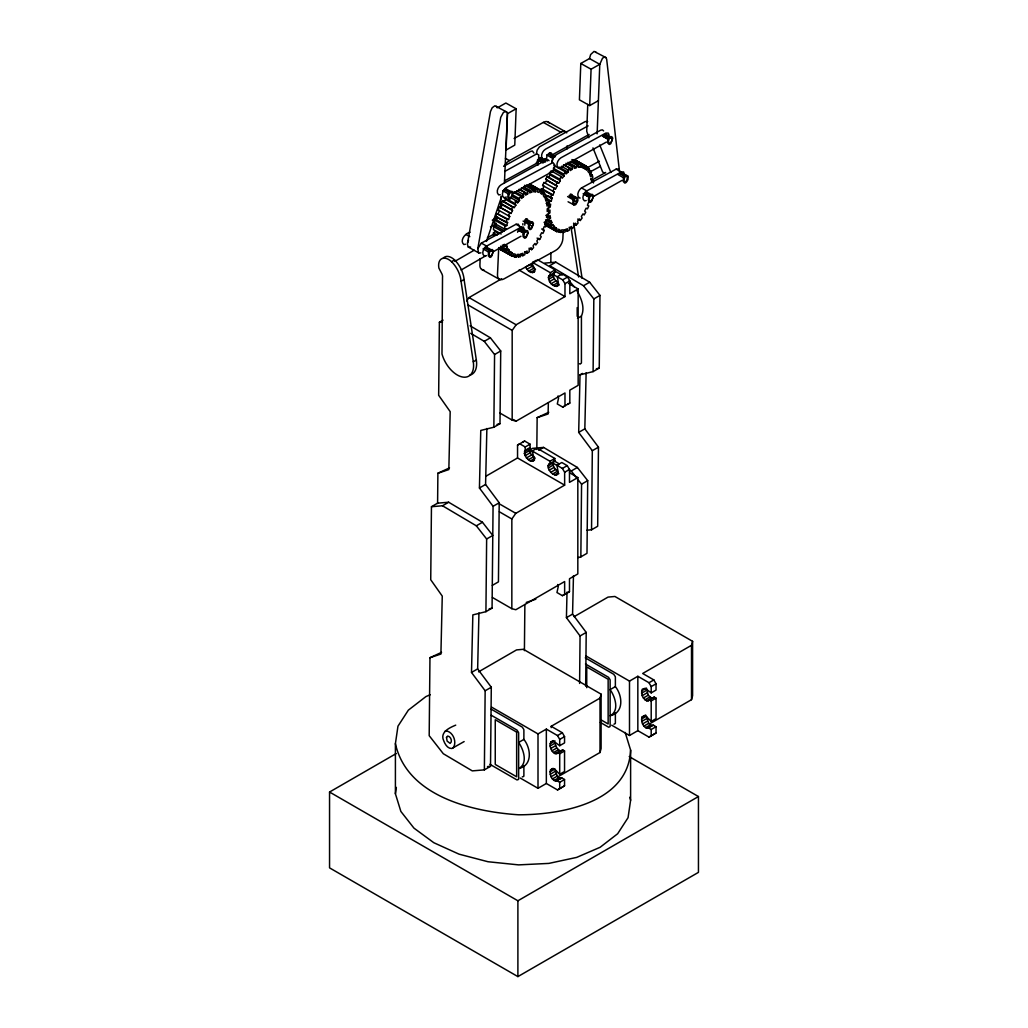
<?xml version="1.0" encoding="UTF-8"?>
<svg xmlns="http://www.w3.org/2000/svg" width="1028" height="1028" viewBox="0 0 1028 1028"><rect width="100%" height="100%" fill="white"/><g stroke="black" fill="none" stroke-linecap="round" stroke-linejoin="round"><path stroke-width="1.5" d="M536.41 154.097L537.117 150.152L539.43 146.888L585.253 121.561L587.669 121.587M551.83 162.732L553.18 157.515L555.762 154.945L600.673 130.183L602.395 129.849L603.603 130.903M550.841 262.526L550.905 252.939M441.577 652.33L429.961 657.714L429.19 735.675L443.312 753.73L472.276 770.884L484.368 769.869L490.51 766.323L491.294 687.231L477.647 668.907L478.945 612.958M484.368 769.869L485.152 690.777L471.505 672.453L472.841 614.898L485.923 611.673L486.642 538.993L492.785 535.447L482.466 522.263L448.658 502.229L437.594 503.167L431.452 506.714L430.732 579.741L442.258 596.111L440.909 654.039L429.961 657.714M437.594 503.489L437.889 473.253L449.506 467.868M443.068 320.132L439.38 322.252L438.66 395.279L450.187 411.65L448.838 469.578L437.889 473.253M485.923 611.673L492.065 608.126L493.067 506.316L479.433 488.004L480.77 430.436L493.851 427.224L499.993 423.677L500.713 350.985L490.395 337.801L470.104 325.786M493.851 427.224L494.571 354.531L484.252 341.347L470.734 333.342M486.874 428.496L485.576 484.458L499.21 502.769L498.439 581.861L492.296 585.407M524.409 650.647L524.871 604.503M536.822 449.467L537.143 417.651L548.759 412.267M579.599 683.427L580.062 635.972L566.428 617.661L567.019 592.077M577.942 557.6L580.846 556.88L581.565 484.188L571.247 471.004L568.548 469.398M585.677 686.203L586.204 632.426L572.57 614.114L573.457 575.744M528.829 450.495L532.517 448.362L543.581 447.424L577.389 467.457L587.708 480.641L586.988 553.334L580.846 556.88M587.014 530.178L591.537 529.805L592.321 450.701L578.687 432.39L580.023 374.834L582.478 373.421M593.105 371.609L593.824 298.93L583.506 285.745L549.697 265.712L555.84 262.166L589.648 282.199L599.966 295.383L599.247 368.063L593.105 371.609L580.023 374.834M586.127 372.881L584.829 428.843L598.463 447.154L597.679 526.259L591.537 529.805M520.219 778.029L538.004 788.296L546.343 783.49L557.51 789.941L564.552 785.803L564.552 779.52L561.995 778.055L555.698 781.177C551.329 779.751 549.17 774.097 550.533 769.895L553.077 768.469L554.76 769.227L559.707 774.264L564.552 771.463L564.552 750.954L562.714 749.9L556.675 753.64L555.12 753.614C551.124 751.635 548.888 746.084 550.815 741.985L553.591 741.162L559.707 745.698L564.552 742.897L564.552 736.626L562.355 732.758L551.188 726.308L551.188 727.644M611.711 725.203L629.496 735.483L637.835 730.664L649.002 737.115L656.044 732.977L656.044 726.706L653.487 725.228L647.19 728.351C642.821 726.924 640.662 721.27 642.025 717.069L644.569 715.642L646.252 716.4L651.199 721.438L656.044 718.636L656.044 698.14L654.206 697.074L648.167 700.813L646.612 700.788C642.616 698.809 640.38 693.257 642.307 689.158L645.083 688.336L651.199 692.872L656.044 690.071L656.044 683.8L653.847 679.932L642.68 673.481L691.51 645.288L692.589 641.331L614.898 596.471L608.036 597.101L574.125 616.671M653.011 698.012L651.456 697.986L648.231 695.211L646.471 688.079L641.626 690.88M548.348 403.015L548.091 413.963L537.143 417.651M558.872 473.574L556.456 474.975C551.843 475.077 548.155 470.246 548.078 465.877L548.682 464.36L554.812 460.814L554.812 458.462L537.066 448.208L532.221 451.009L534.367 459.477L533.583 460.801L530.294 460.981L526.464 457.948L524.357 453.528L525.231 450.328L530.075 447.527L530.075 444.173L524.653 441.038L522.391 442.271M530.294 460.981L535.138 458.18L529.921 452.962L529.202 450.739L530.075 447.527M516.146 108.775L514.771 145.115L506.072 150.037L507.446 113.684L516.146 108.775L505.866 103.018L498.413 107.233M619.524 171.689L606.661 59.187L605.839 57.529L594.055 51.4L590.65 54.548L589.494 58.557L580.794 63.479L579.419 99.819L589.699 105.576L598.399 100.654M587.759 104.381L586.731 131.25L588.864 137.752M589.699 105.576L591.074 69.223L599.774 64.314L602.536 58.172L604.336 57.157L605.839 57.529M597.139 133.846L599.774 64.314L589.494 58.557M480.192 258.555L479.896 264.954A9.869 5.5 -57.9 0 0 482.338 269.709M498.721 247.581L497.475 274.797A9.869 5.5 -57.9 0 0 504.08 278.845L555.544 250.498A9.727 5.41 -57.9 0 0 562.856 238.779L563.138 232.379M500.533 207.54L501.047 196.335M504.427 183.061L507.459 113.633L506.65 111.949L494.866 105.794L492.206 107.734L490.459 111.577L467.38 244.137L468.241 247.016L479.202 253.158L480.911 252.849M566.916 149.111L567.07 145.912M504.414 230.94L495.419 225.903L493.697 226.738L493.466 229.655L501.176 233.973M520.207 254.302L522.777 255.741L522.969 253.261L520.965 253.955L520.438 256.55L518.485 256.949L515.915 255.509M519.037 189.28L525.462 192.878L525.616 195.153L527.66 193.881L527.852 191.401L529.895 190.424L529.703 192.891L531.707 192.197L532.234 189.615L534.187 189.216L533.66 191.799L535.549 191.709L536.385 189.101L538.184 189.306L537.336 191.915L539.032 192.416L540.15 189.897L541.717 190.694L540.599 193.225L542.026 194.305L543.388 191.966L533.108 186.209L534.393 187.571M548.245 210.894L548.477 207.977L550.211 207.142L550.635 204.135L548.978 204.482L546.408 203.043M548.926 210.753L548.695 213.67L546.973 214.505L546.536 217.499L548.207 217.165L547.577 220.223L545.919 220.557L545.11 223.641L546.626 223.808L545.637 226.88L544.108 226.713L542.951 229.745L544.275 230.426L542.951 233.395L541.627 232.713L540.15 235.605L541.242 236.761L539.636 239.524L537.066 238.085M564.719 229.784L567.289 231.223L567.482 228.743L565.477 229.437L564.95 232.032L562.997 232.431L560.427 230.992M563.55 164.763L569.975 168.361L570.116 170.635L572.172 169.363L572.365 166.883L574.408 165.906L574.202 168.374L576.22 167.68L576.747 165.084L578.7 164.698L578.173 167.281L580.049 167.191L580.897 164.583L582.696 164.788L581.848 167.397L583.531 167.898L584.662 165.379L574.382 159.623L586.23 166.176L585.099 168.695L586.538 169.787L587.9 167.448L577.62 161.692M485.987 247.594L491.037 250.858L491.127 249.74L485.614 246.656C483.391 248.815 481.181 253.865 484.342 256.036L486.051 255.728M505.583 189.358L510.62 192.621L510.723 191.491L505.211 188.407M520.296 228.614L525.809 231.698L525.899 230.58L520.386 227.496M525.591 219.992L531.091 223.076L531.18 221.958L525.681 218.874L527.403 219.015M545.547 161.961L540.034 158.877L540.124 157.747L541.859 157.901L542.424 159.16M549.492 152.851L555.004 155.935L554.902 157.053L549.402 153.969L549.492 152.851L551.214 152.992L551.83 155.125M569.062 195.538L574.575 198.622L573.791 201.334A3.855 2.146 -57.9 0 0 573.701 202.76L574.716 203.891L576.297 202.85L577.132 198.969L570.09 195.474L570.18 194.356L577.787 198.108L577.903 200.691L576.027 204.238A2.994 1.67 -57.9 0 1 574.395 205.086L568.073 201.771M575.603 198.558L575.693 197.44M585.664 192.609L591.177 195.693L591.267 194.575L585.754 191.491C583.531 193.649 581.321 198.7 584.482 200.871L586.191 200.563M605.351 134.655L610.388 137.906L610.478 136.788L604.965 133.704M624.921 176.598L624.137 179.309A3.855 2.146 -57.9 0 0 624.047 180.735L625.05 181.866L626.643 180.825L627.478 176.944L620.437 173.449L620.526 172.331L628.121 176.096L627.967 179.669L626.373 182.213A2.994 1.67 -57.9 0 1 624.741 183.061L623.251 181.506A5.436 3.02 -57.9 0 1 623.379 179.437L623.456 177.613L624.921 176.598L619.409 173.514M625.949 176.533L626.039 175.415M527.994 222.729L527.274 220.493M572.506 198.211L571.774 195.962L570.039 196.978M506.65 111.949L505.146 111.551L503.347 112.54L500.739 117.333L477.827 248.57L478.521 252.772M527.21 222.254L527.12 220.403M541.666 161.126L541.306 158.916M571.722 197.736L571.619 195.885M495.419 225.903L495.856 222.896M625.165 732.437L630.614 750.119L630.614 800.221L628.057 817.684L617.661 833.734L600.134 847.278L576.669 857.403L548.862 863.404L518.613 864.882L487.992 861.734L459.066 854.165L433.816 842.716L413.963 828.131L400.869 811.439L395.407 793.757L395.407 743.655L397.964 726.192L408.36 710.142L425.9 696.598L430.295 694.697M395.407 793.757L396.345 787.397M577.196 316.316L577.196 307.59M630.614 750.119C628.262 803.189 560.556 814.78 518.613 814.793C472.225 811.696 407.127 796.43 395.407 743.655M515.85 205.189L505.57 199.432L504.774 197.839L515.054 203.595L515.85 205.189L514.129 207.797L502.756 200.884L501.15 203.647L511.43 209.404L512.522 210.56L511.044 213.438L499.441 207.001L498.117 209.982L509.721 216.42L508.564 219.452L496.755 213.528L495.766 216.6L507.575 222.523L506.753 225.607L496.473 219.851L494.815 220.185L494.198 223.243L504.478 229L506.136 228.653M504.478 229L505.095 225.942L506.753 225.607M518.485 256.949L519.011 254.353L517.135 254.456L516.287 257.064L514.488 256.859L504.208 251.102M548.978 204.482L549.607 201.424L551.265 201.09L552.075 198.006L548.22 195.847M562.997 232.431L563.524 229.835L561.635 229.938L560.8 232.546L552.576 228.743M496.473 219.851L497.295 216.767M557.973 776.77L600.018 752.496L600.018 698.115L601.097 694.157L523.406 649.298L516.544 649.914L478.573 671.849M600.018 752.496L601.097 748.525L601.097 694.157M649.465 723.943L691.51 699.67L692.589 695.712L692.589 641.331M524.871 222.755L524.794 225.158M538.569 159.803L538.762 154.958L536.732 153.892L504.671 171.47M467.547 242.814L468.55 240.141M477.827 248.57L481.361 243.122L516.005 224.284L518.305 224.22L519.114 225.749M550.815 156.95L550.931 154.38L549.402 153.969M523.239 234.602L523.766 233.15L517.804 229.694M552.563 159.224L552.344 159.957A5.436 3.02 -57.9 0 0 552.203 162.026M495.766 216.6L506.046 222.356L507.035 219.272L508.564 219.452M514.488 256.859L515.336 254.25L513.64 253.749L512.522 256.268L500.675 249.714L512.522 256.268M540.599 191.054L541.268 188.998L542.784 189.178L553.064 194.934L554.233 191.902L542.617 185.464L543.94 182.483L545.277 183.164L546.755 180.286L545.662 179.129L547.269 176.366L558.628 183.28L560.35 180.671L559.553 179.078L549.273 173.321L551.098 170.879L561.378 176.636L562.175 178.229L564.089 175.981L563.601 174.015L553.321 168.258L555.3 166.228L565.58 171.984L566.055 173.963L568.073 172.164L567.931 169.903L569.975 168.361M552.075 198.006L550.558 197.839L551.548 194.755L553.064 194.934M559.001 232.341L559.836 229.732L558.153 229.231L557.035 231.75L555.467 230.953L556.585 228.422L555.159 227.329L553.796 229.681L544.801 224.644M486.462 241.4L501.613 196.502M498.284 213.696L499.441 210.663L498.117 209.982M542.784 189.178L543.953 186.145L542.617 185.464M559.206 284.987L556.79 286.388C552.164 286.491 548.477 281.659 548.412 277.29L549.003 275.774L555.146 272.24L555.146 269.876L537.4 259.634M502.628 190.617L509.181 194.382L508.809 195.397A3.855 2.146 -57.9 0 0 508.719 196.823C510.453 200.871 514.771 191.773 510.62 192.621M518.639 230.876L519.333 230.657M484.496 247.838L490.009 250.922L488.544 251.937L488.467 253.762A5.436 3.02 -57.9 0 0 488.339 255.831L489.829 257.385A2.994 1.67 -57.9 0 0 491.448 256.537L493.427 251.14L492.361 249.586L491.127 249.74M524.55 220.056L530.062 223.14L528.61 224.155L528.533 225.98A5.436 3.02 -57.9 0 0 528.392 228.049L529.895 229.604A2.994 1.67 -57.9 0 0 531.515 228.756L533.481 223.359L532.427 221.804L531.18 221.958M602.395 135.902L608.358 139.358L607.818 140.81A5.436 3.02 -57.9 0 0 607.689 142.879L609.193 144.434A2.994 1.67 -57.9 0 0 610.812 143.586L612.778 138.189L611.724 136.634L610.478 136.788M583.184 193.688L589.134 197.132L588.607 198.597A5.436 3.02 -57.9 0 0 588.479 200.666L589.969 202.22A2.994 1.67 -57.9 0 0 591.601 201.372L593.567 195.975L592.501 194.421L591.267 194.575M499.441 207.001L509.721 212.757L508.397 215.739L509.721 216.42M510.955 255.471L512.072 252.939L510.646 251.86L509.284 254.199L499.004 248.442M500.764 207.682L502.242 204.803L501.15 203.647M554.233 191.902L552.897 191.221L554.233 188.24L555.557 188.921L557.035 186.042L545.662 179.129M579.484 363.758A3.2 1.85 60 0 0 580.229 364.041L581.424 363L581.424 316.071C585.189 307.783 581.257 298.184 576.978 290.808M511.43 209.404L513.036 206.641M509.284 254.199L508.012 252.837L509.374 250.485L508.256 248.853L506.701 250.935L500.276 247.337M543.388 191.966L544.673 193.328L543.311 195.68L544.416 197.299L545.971 195.23L546.909 197.106L545.367 199.175L546.125 201.295L547.795 199.573L545.226 198.134M555.942 184.886L557.549 182.123M553.796 229.681L552.511 228.319L553.874 225.967L552.768 224.335L551.214 226.417L544.789 222.819M587.9 167.448L589.173 168.81L587.81 171.149L588.928 172.781L590.47 170.712L587.9 169.273M537.978 161.113L535.472 163.927L504.542 180.864M512.843 207.078L503.849 202.041L505.57 199.432M558.628 183.28L548.348 177.523L550.07 174.914L549.273 173.321M466.661 300.96L469.038 297.58L501.6 278.781M558.024 395.934L558.551 398.119L557.292 403.953L562.714 407.088L564.976 405.854L564.976 392.966L516.133 421.159L512.175 420.105L512.175 330.399L516.133 324.771L564.976 296.578L564.976 283.677L562.714 279.847L553.231 274.566L548.412 277.29M557.69 584.521L558.23 586.705L556.958 592.526L562.393 595.675L564.642 594.441L564.642 581.54L515.812 609.732L511.841 608.692L511.841 518.986L515.812 513.345L564.642 485.152L564.642 472.25L562.393 468.434L556.958 465.286L558.23 472.584L556.456 474.975M515.054 203.595L516.866 201.154L510.441 197.556M506.701 250.935L505.763 249.059L507.318 246.977L506.56 244.87L504.876 246.591L502.306 245.152M559.553 179.078L561.378 176.636M551.214 226.417L550.276 224.541L551.818 222.459L551.059 220.352L549.389 222.074L545.534 219.915M577.736 219.054L580.306 220.493L582.131 218.052L581.334 216.458L583.056 213.837L584.148 215.006L585.742 212.243L584.662 211.087L586.127 208.196L587.463 208.877L588.787 205.908L587.451 205.227L588.62 202.195L590.149 202.362M455.725 725.138C449.223 727.837 439.676 732.283 443.749 740.828C445.06 744.298 447.617 748.744 451.87 748.512L464.142 741.561M453.104 747.921C457.357 742.383 453.052 731.435 445.921 730.921L444.687 731.512M515.105 201.308L517.675 202.747L519.577 200.499L519.101 198.532L512.676 194.934M551.895 172.473L553.809 170.224L564.089 175.981M525.526 221.495L526.863 220.493M519.101 198.532L521.067 196.502L513.357 192.185M563.601 174.015L565.58 171.984M546.228 203.364L548.798 204.803L548.965 207.476L547.23 208.787L547.204 211.588L549.98 210.059L549.954 212.86L548.22 214.171L548.387 216.831L550.121 215.533L550.494 218.039L548.823 219.761L549.389 222.074M589.725 173.616L592.295 175.056L590.625 176.765L589.866 174.657L591.421 172.588L590.47 170.712M529.034 248.211L531.604 249.65L533.583 247.632L533.095 245.653L535.01 243.418L535.806 245.011L537.631 242.569L536.822 240.976L538.543 238.355L539.636 239.524M573.547 223.693L576.117 225.132L578.083 223.115L577.607 221.136L579.509 218.9L580.306 220.493M525.462 192.878L523.419 194.421L523.56 196.682L521.543 198.481L521.067 196.502M556.675 753.64L562.714 749.9M648.167 700.813L654.206 697.074M621.953 180.414L593.169 196.669M493.607 235.592L493.427 232.932L495.162 231.621L499.017 233.78M548.798 204.803L547.063 206.114L546.69 203.608L548.361 201.886L547.795 199.573M590.727 178.846L593.297 180.286L591.563 181.596L591.19 179.09L592.873 177.369L592.295 175.056M524.64 251.834L527.21 253.273L529.253 251.744L529.112 249.47L531.129 247.684L531.604 249.65M569.152 227.316L571.722 228.756L573.765 227.227L573.611 224.952L575.629 223.166L576.117 225.132M606.353 142.082L559.964 167.808L558.294 167.911C555.274 165.135 557.818 159.636 560.902 157.824L605.813 133.062L608.229 133.1L609.039 134.758M470.092 232.225C465.324 233.138 459.362 240.423 463.782 244.523L465.491 244.214M524.344 229.732L523.445 227.098L521.145 227.162L485.589 246.656L487.336 246.797M619.254 170.571L618.445 169.055L616.145 169.119L581.501 187.944C578.597 189.859 576.001 195.526 579.342 197.993L580.165 198.018M585.729 191.491L621.285 171.997L623.585 171.933L624.484 174.567M538.029 165.161L537.336 163.85A5.436 3.02 -57.9 0 1 537.464 161.781L537.554 159.957L539.006 158.942L544.519 162.026M546.909 155.048L548.374 154.033L553.874 157.117L552.871 158.492L546.909 155.048L546.832 156.873A5.436 3.02 -57.9 0 0 546.69 158.942L547.384 160.265M504.093 189.602L509.592 192.686L508.14 193.701L508.063 195.526A5.436 3.02 -57.9 0 0 507.922 197.582L509.425 199.149A2.994 1.67 -57.9 0 0 511.044 198.301L513.011 192.904L511.957 191.337L510.723 191.491M607.908 138.998L609.36 137.97L603.847 134.886M523.316 232.791L524.781 231.763L519.269 228.679M574.575 198.622L573.123 199.638L573.033 201.462A5.436 3.02 -57.9 0 0 572.904 203.531L573.585 204.855M588.684 196.772L590.149 195.757L584.636 192.673M556.79 286.388L558.551 283.998L557.292 276.712L562.136 273.911L567.559 277.046L569.82 280.875L569.82 293.777L578.16 288.958L578.16 385.346L569.82 390.165L569.82 403.066L562.714 407.088M545.444 158.595L543.658 159.404M506.303 197.042L503.733 197.723C500.713 194.934 503.257 189.435 506.341 187.623L552.974 162.54C556.495 165.135 553.604 171.612 549.993 172.91L513.126 193.264M557.51 789.941L564.552 785.803M649.002 737.115L656.044 732.977M476.337 360.057L473.291 361.817A23.079 13.325 60 0 1 461.713 376.839A23.079 13.325 60 0 1 441.989 353.992L442.515 277.354A4.947 2.853 60 0 0 441.847 273.756L438.879 268.077A14.186 8.185 60 0 1 441.796 258.671A14.186 8.185 60 0 1 451.562 261.677L454.607 259.93A20.521 11.848 60 0 1 464.078 279.513L476.337 360.057A23.079 13.325 60 0 1 469.603 375.233M454.787 261.408L474.242 250.177M461.097 270.017L486.115 255.574M473.291 361.817L461.032 281.261L464.078 279.513M530.628 272.394L535.472 269.593L530.255 264.376L525.411 267.177L528.623 271.199L530.628 272.394L533.918 272.227L534.714 268.963L532.543 264.543L532.543 262.423L536.179 260.328M526.799 269.375L531.643 266.573M528.623 271.199L533.468 268.411M532.478 272.754L534.907 271.353M532.543 262.423L550.301 272.677L555.146 269.876M548.605 279.333L553.449 276.545L553.861 272.973L555.146 272.24M549.543 281.608L554.4 278.806L553.449 276.545M551.111 283.728L555.955 280.94L557.883 282.597L553.038 285.398M562.714 279.847L567.559 277.046M555.03 286.324L558.667 284.229M564.976 283.677L569.82 280.875M484.252 341.347L490.395 337.801M583.506 285.745L589.648 282.199M494.571 354.531L500.713 350.985M593.824 298.93L599.966 295.383M577.492 318.333L581.424 316.071M564.642 485.152L517.547 457.961L517.547 445.06L524.653 441.038M517.547 445.06L519.795 443.839L525.231 446.974L530.075 444.173M524.421 451.626L529.266 448.825M524.357 453.528L529.202 450.739M486.347 475.977L517.547 457.961M525.077 455.751L529.921 452.962M431.452 506.714L442.515 505.776L448.658 502.229M538.659 450.264L543.581 447.424M526.464 457.948L531.309 455.16M479.433 488.004L485.576 484.458M528.289 459.786L533.134 456.985M578.687 432.39L584.829 428.843M532.144 461.328L534.573 459.94M532.221 451.009L549.967 461.264L554.812 458.462M548.078 465.877L552.923 463.075L554.812 460.814M548.271 467.92L553.115 465.119L552.923 463.075L557.048 465.543M556.958 465.286L561.802 462.497L567.238 465.633L569.486 469.462L569.486 482.363L577.826 477.545L577.826 573.932L569.486 578.751L569.486 591.64L564.642 594.441M549.222 470.181L554.066 467.393L553.115 465.119M550.777 472.315L555.621 469.513L557.549 471.184L552.704 473.972M493.067 506.316L499.21 502.769M592.321 450.701L598.463 447.154M562.393 468.434L567.238 465.633M554.696 474.91L558.332 472.816M564.642 472.25L569.486 469.462M442.515 505.776L476.324 525.809L482.466 522.263M571.247 471.004L577.389 467.457M581.565 484.188L587.708 480.641M562.393 595.675L569.486 591.64M471.505 672.453L477.647 668.907M566.428 617.661L572.57 614.114M485.152 690.777L491.294 687.231M580.062 635.972L586.204 632.426M629.2 756.569L698.449 796.546L698.449 872.361L517.894 976.6L329.551 867.863L329.551 792.035L396.217 753.55M523.882 739.415L518.639 742.447C523.56 749.373 528.328 763.727 518.639 768.558C532.774 765.616 531.052 748.294 523.882 739.415L523.882 730.278A3.2 1.85 60 0 0 523.753 729.353L522.25 727.092L491.088 709.102M615.374 686.601L610.131 689.621C615.052 696.56 619.82 710.913 610.131 715.745C624.266 712.802 622.544 695.468 615.374 686.601L615.374 677.452A3.2 1.85 60 0 0 615.245 676.527L613.742 674.278L585.292 657.856M491.474 707.058L538.004 733.915L546.343 729.109L557.51 735.56L559.707 739.415L559.707 745.698M551.188 726.308L600.018 698.115M585.703 655.813L629.496 681.101L637.835 676.283L649.002 682.733L651.199 686.601L651.199 692.872M557.51 735.56L562.355 732.758M649.002 682.733L653.847 679.932M550.815 741.985L553.231 740.584M550.134 743.707L554.979 740.905M559.707 739.415L564.552 736.626M651.199 686.601L656.044 683.8M550.109 745.994L554.953 743.193L556.739 748.024L559.964 750.813L561.519 750.838M641.601 693.168L646.445 690.379M550.725 748.5L555.57 745.698M642.217 695.673L647.062 692.872M551.895 750.825L556.739 748.024M643.387 697.999L648.231 695.211M553.449 752.625L558.294 749.823M644.941 699.798L649.786 697.01M555.12 753.614L559.964 750.813M646.612 700.788L651.456 697.986M557.87 752.702L559.707 753.755L564.552 750.954M649.362 699.875L651.199 700.929L656.044 698.14M550.533 769.895L552.948 768.494M642.025 717.069L645.661 714.974M550.057 771.848L554.902 769.047L557.24 776.153L558.872 777.708L561.995 778.055M641.549 719.022L646.394 716.22L648.732 723.339L650.364 724.894L653.487 725.228M550.25 774.264L555.094 771.463M641.742 721.438L646.586 718.636M551.072 776.757L555.917 773.955M642.564 723.93L647.409 721.142M552.396 778.954L557.24 776.153M643.888 726.128L648.732 723.339M554.028 780.509L558.872 777.708M645.52 727.683L650.364 724.894M555.698 781.177L560.543 778.376M647.19 728.351L652.035 725.55M557.15 780.856L559.707 782.321L564.552 779.52M648.642 728.03L651.199 729.495L656.044 726.706M329.551 792.035L517.894 900.785L698.449 796.546M549.003 275.774L550.301 275.029L550.301 272.677M548.682 464.36L549.967 463.615L549.967 461.264M487.388 237.751L494.365 233.844M591.717 180.247L605.672 172.447M493.029 251.834L520.952 236.247M552.28 154.83L589.134 134.462M514.116 138.497L543.324 122.409A9.869 5.5 -57.9 0 1 549.17 123.026M504.414 165.611A9.727 5.41 -57.9 0 1 509.438 160.599L560.902 132.252A9.869 5.5 -57.9 0 1 566.749 132.869M503.656 166.33L530.692 151.36L532.414 151.026L533.918 153.056M588.119 125.866L545.482 149.188C542.45 151.026 540.445 155.536 542.231 158.813M586.859 168.014L599.337 161.229M492.271 220.172L497.809 217.152M590.612 171.65L600.313 166.369M490.472 226.815L496.023 223.796M567.559 404.287L569.82 403.066M567.289 231.223L569.319 230.233L569.525 227.766L571.568 226.494L571.722 228.756M522.777 255.741L524.82 254.751L525.012 252.284L527.068 251.012L527.21 253.273M610.388 137.906C614.538 137.071 610.208 146.156 608.486 142.108A3.855 2.146 -57.9 0 1 608.576 140.682L609.36 137.97M591.177 195.693C595.328 194.857 590.997 203.942 589.275 199.895A3.855 2.146 -57.9 0 1 589.365 198.468L590.149 195.757M531.091 223.076C535.241 222.241 530.923 231.326 529.189 227.278A3.855 2.146 -57.9 0 1 529.279 225.852L530.062 223.14M470.631 247.093L468.241 247.016M525.809 231.698C529.947 230.863 525.629 239.948 523.894 235.9A3.855 2.146 -57.9 0 1 523.997 234.474L524.781 231.763M491.037 250.858C495.175 250.022 490.857 259.107 489.122 255.06A3.855 2.146 -57.9 0 1 489.225 253.633L490.009 250.922M526.246 602.447L535.832 599.234M555.004 155.935L555.647 155.729M525.899 230.58L527.621 230.722L528.238 232.855L526.22 237.378A2.994 1.67 -57.9 0 1 524.601 238.226L523.098 236.671A5.436 3.02 -57.9 0 1 523.239 234.602M553.938 165.161L554.824 164.93M500.25 194.729L498.593 194.845C495.573 192.056 498.117 186.556 501.201 184.744L546.112 159.995L547.834 159.661L549.042 160.715M596.343 368.782L599.247 368.063M497.089 424.384L499.993 423.677M489.161 608.846L492.065 608.126M544.776 263.104L555.84 262.166M439.38 322.252L442.541 321.982M529.536 451.639L532.697 451.382M487.49 766.58L490.51 766.323M604.695 173.089L602.665 172.036L592.976 147.891M570.836 194.151L571.915 194.498M506.046 222.356L507.575 222.523M613.947 724.213L615.245 723.596A3.2 1.85 60 0 0 615.374 722.8L615.374 712.712M555.043 271.251L562.239 275.106M522.25 776.924L523.753 776.41A3.2 1.85 60 0 0 523.882 775.626L523.882 765.539M584.662 165.379L586.23 166.176M531.437 184.937L529.87 184.141L541.717 190.694M509.721 212.757L511.044 213.438M580.794 63.479L591.074 69.223M602.845 136.261L608.358 139.358M548.142 122.011L565.721 131.854M543.324 122.409L560.902 132.252M616.145 169.119L621.285 171.997M617.944 174.529L623.906 177.972M573.701 159.751L582.696 164.788M581.462 164.493L589.173 168.81M571.902 159.546L580.897 164.583M572.275 161.1L578.7 164.698M580.961 166.459L583.531 167.898M583.968 168.348L586.538 169.787M570.322 161.499L576.747 165.084M577.479 165.752L580.049 167.191M567.983 162.308L574.408 165.906M568.51 163.362L576.22 167.68M565.94 163.285L572.365 166.883M564.462 165.045L572.172 169.363M561.506 166.305L567.931 169.903M559.078 167.127L568.073 172.164M540.124 157.747L547.371 160.985M537.554 159.957L543.067 163.041M581.501 187.944L586.641 190.822M550.07 174.914L560.35 180.671M583.634 194.048L589.134 197.132M546.755 180.286L557.035 186.042M505.39 158.325L509.438 160.599M543.94 182.483L555.557 188.921M567.61 196.554L575.988 201.437M541.268 188.998L551.548 194.755M529.189 184.269L538.184 189.306M540.818 191.169L544.673 193.328M528.675 184.783L536.385 189.101M543.401 193.791L550.558 197.839M526.477 184.899L534.187 189.216M524.524 185.297L532.234 189.615M532.979 190.27L535.549 191.709M544.84 197.492L551.265 201.09M545.752 199.265L549.607 201.424M523.47 186.826L529.895 190.424M525.282 188.599L531.707 192.197M521.427 187.803L527.852 191.401M519.95 189.563L527.66 193.881M516.994 190.822L523.419 194.421M514.565 191.645L523.56 196.682M511.867 196.181L519.577 200.499M545.817 215.392L550.494 218.039M546.678 219.581L551.818 222.459M551.304 224.528L553.874 225.967M545.136 221.662L550.276 224.541M554.015 226.982L556.585 228.422M544.056 222.369L546.626 223.808M544.801 224.001L552.511 228.319M545.187 225.196L557.035 231.75M502.242 204.803L512.522 210.56M541.705 228.987L544.275 230.426M523.098 221.071L529.06 224.515M528.739 224.425L531.476 225.954M496.755 213.528L507.035 219.272M516.005 224.284L521.145 227.162M518.253 230.054L523.766 233.15M494.815 220.185L505.095 225.942M493.697 226.738L502.692 231.775M493.427 232.932L497.282 235.091M503.463 244.818L507.318 246.977M506.804 249.046L509.374 250.485M517.868 255.111L520.438 256.55M500.623 246.18L505.763 249.059M509.502 251.5L512.072 252.939M513.717 255.625L516.287 257.064M499.017 247.799L508.012 252.837M465.941 234.487L469.796 236.646M481.361 243.122L486.501 246M483.031 248.853L488.994 252.297M481.682 269.413L499.261 279.256M539.07 160.908L538.222 161.653A3.855 2.146 -57.9 0 0 538.132 163.079M509.181 194.382L509.592 192.686M568.458 283.368L578.16 288.958M519.037 270.056L564.976 296.578M469.038 297.58L516.133 324.771M467.843 304.815L512.175 330.399M513.37 419.552L516.133 421.159M499.698 412.909L512.175 420.105M530.731 450.354L533.506 451.96M569.512 472.751L577.826 477.545M499.184 503.759L515.812 513.345M499.377 511.79L511.841 518.986M492.451 597.486L511.841 608.692M585.472 663.998L608.499 677.298L610.002 679.547A3.2 1.85 60 0 1 610.131 680.472L610.131 725.832A3.2 1.85 60 0 1 610.002 726.616L608.717 727.233L600.378 722.44M601.457 720.114L608.139 723.969L608.139 679.277L586.744 666.928L586.744 687.681M491.268 715.257L517.007 730.124L518.51 732.373A3.2 1.85 60 0 1 518.639 733.298L518.639 778.646A3.2 1.85 60 0 1 518.523 779.442L517.007 779.956L489.919 764.305M553.668 460.595L559.078 463.795M569.204 280.927L574.318 286.915M547.269 176.366L548.348 177.523M502.756 200.884L503.849 202.041M476.324 525.809L486.642 538.993M595.559 51.773L596.086 52.467M554.4 278.806L555.955 280.94M554.066 467.393L555.621 469.513M496.37 106.192L497.179 107.876M516.866 201.154L517.675 202.747M599.735 144.948L610.876 172.473M629.714 797.265L630.614 800.221M504.311 244.278L504.876 246.591M573.688 223.102L582.105 278.382M571.131 228.01L578.571 276.982M593.297 180.286L593.477 182.958M691.51 645.288L691.51 699.67M651.199 700.929L651.199 721.438M651.199 729.495L651.199 735.778M637.835 676.283L637.835 730.664M629.496 681.101L629.496 735.483M559.707 753.755L559.707 774.264M559.707 782.321L559.707 788.592M546.343 729.109L546.343 783.49M538.004 733.915L538.004 788.296M525.231 446.974L525.231 450.328M517.894 900.785L517.894 976.6M517.585 232.251A5.436 3.02 -57.9 0 1 517.726 231.518M522.879 224.965A5.436 3.02 -57.9 0 1 522.879 223.629M483.867 269.863A9.869 5.5 -57.9 0 1 483.07 269.863M443.055 258.452A14.186 8.185 60 0 1 454.607 259.93M451.562 261.677A20.521 11.848 60 0 1 461.032 281.261M446.499 737.449L447.141 741.124L450.135 743.398C452.873 741.638 450.701 736.164 447.655 736.048L446.499 737.449M516.647 732.103L495.252 719.741L495.252 764.446L516.647 776.795L516.647 732.103"/></g></svg>
